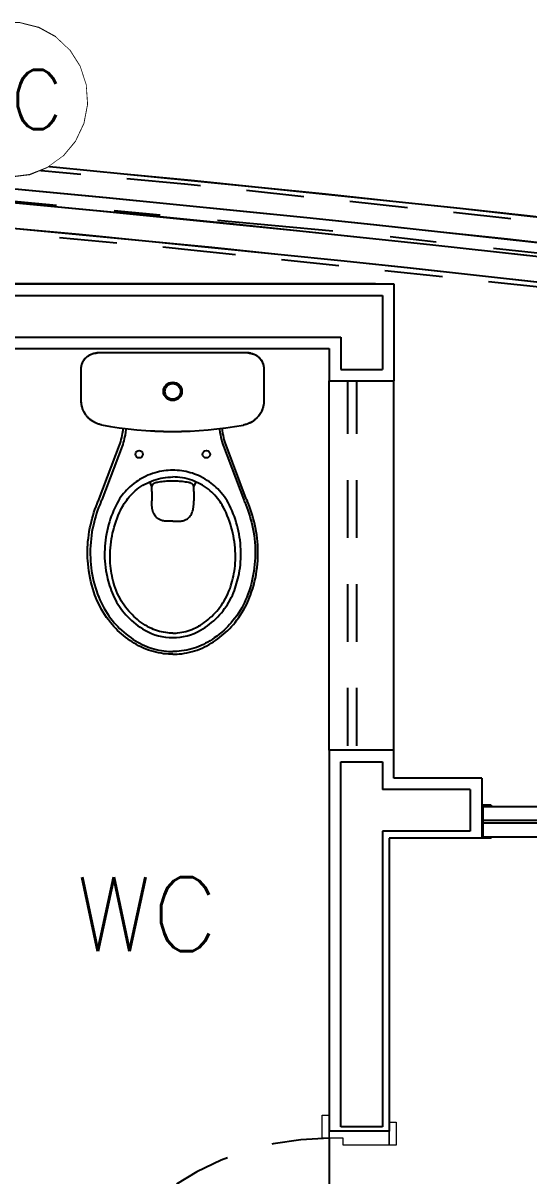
# Model space of a CAD drawing. Header units: millimetres. Extents: x 188.6 to 263.2, y 40.1 to 120.1.
# Drawn here: x 235.501 to 236.595, y 78.708 to 81.204 of the extents above; entities that cross this region are included whole.
import ezdxf
from ezdxf.enums import TextEntityAlignment as Align

# ---------------------------------------------------------------- set-up
doc = ezdxf.new("R2010")
doc.units = ezdxf.units.MM
doc.set_wipeout_variables(frame=1)
for name, pattern in [('ACAD_ISO14W100', [24, 12, -3, 0, -3, 0, -3, 0, -3]), ('DASHDOT2', [0.5, 0.25, -0.125, 0, -0.125]), ('HIDDEN2', [0.1875, 0.125, -0.0625]), ('XREF-TIPO$0$HIDDEN2', [0.1875, 0.125, -0.0625])]:
    doc.linetypes.add(name, pattern=pattern)
for name, color, linetype in [('ARQ', 8, 'Continuous'), ('ARQ-TXT', 8, 'Continuous'), ('ESTR-VIGAS', 11, 'HIDDEN2'), ('ESTRUTURA', 7, 'Continuous'), ('INC-TEXTO', 7, 'Continuous'), ('SPDA-MALHA', 162, 'ACAD_ISO14W100')]:
    doc.layers.add(name, color=color, linetype=linetype)
doc.styles.add('60-75', font='romans.shx', dxfattribs={"height": 0.12})
doc.styles.add('ROMANS', font='ROMANS.SHX', dxfattribs={"height": 0.15})

# ---------------------------------------------------------------- blocks, each defined once
blk = doc.blocks.new('varanda pav tipo')
at = {"color": 0, "linetype": 'Continuous'}
for radius, start, end in [(66.1415, 81.899467, 98.100485), (66.0865, 81.940842, 98.059109), (66.0565, 81.963438, 98.036513), (66.0015, 82.004914, 97.995038)]:
    blk.add_arc((21.85, -66.1865), radius, start, end, dxfattribs=at)
blk = doc.blocks.new('XREF-TIPO$0$P909+cd00_p-flat-1')
at = {"color": 0}
for p, q in [((0.162, 0), (-0.162, 0)), ((0.162, 0), (0.162, -0.0003)), ((-0.1633, -0.0003), (-0.1633, -0.0003)), ((0.162, -0.0003), (0.162, -0.0003)), ((-0.1982, -0.1031), (-0.1982, -0.0352)), ((-0.1982, -0.0352), (-0.1982, -0.0352)), ((-0.1982, -0.1031), (-0.1982, -0.0352)), ((0.1968, -0.0352), (0.1968, -0.1036)), ((0.1968, -0.0352), (0.1968, -0.0352)), ((0.1968, -0.0352), (0.1968, -0.1036)), ((-0.1982, -0.1031), (-0.1982, -0.1031)), ((0.1968, -0.1036), (0.1968, -0.1036)), ((-0.1542, -0.156), (-0.1542, -0.1561)), ((0.1527, -0.1565), (0.1527, -0.1565)), ((-0.1593, -0.3162), (-0.1154, -0.2002)), ((-0.1099, -0.2023), (-0.1537, -0.3183)), ((0.1094, -0.2023), (0.1532, -0.3183)), ((0.1588, -0.3162), (0.115, -0.2002)), ((-0.0002, -0.2691), (-0.0002, -0.2689)), ((-0.0454, -0.2892), (-0.0499, -0.2795)), ((-0.0455, -0.2967), (-0.0455, -0.2893)), ((-0.0455, -0.2967), (-0.0455, -0.2969)), ((-0.0455, -0.2969), (-0.0455, -0.2967)), ((-0.0455, -0.3002), (-0.0455, -0.2969)), ((0.045, -0.2893), (0.0503, -0.2799)), ((0.045, -0.2967), (0.045, -0.2893)), ((0.045, -0.2967), (0.045, -0.2969)), ((0.045, -0.2969), (0.045, -0.2967)), ((0.045, -0.3002), (0.045, -0.2969)), ((-0.0455, -0.3002), (-0.0455, -0.3208)), ((-0.0455, -0.3283), (-0.0455, -0.3208)), ((0.045, -0.3002), (0.045, -0.3208)), ((0.045, -0.3283), (0.045, -0.3208)), ((0.1611, -0.3201), (0.1611, -0.3201)), ((-0.1109, -0.3364), (-0.1107, -0.3361)), ((-0.1105, -0.3363), (-0.1107, -0.3366)), ((0.1102, -0.3366), (0.11, -0.3363)), ((0.1104, -0.3364), (0.1102, -0.3361)), ((-0.0002, -0.3643), (-0.0158, -0.3643)), ((-0.0002, -0.3643), (0.0153, -0.3643)), ((-0.1236, -0.5115), (-0.1237, -0.5111)), ((-0.1235, -0.5111), (-0.1234, -0.5114)), ((0.1229, -0.5114), (0.123, -0.5111)), ((0.1231, -0.5115), (0.1232, -0.5111)), ((-0.0551, -0.5924), (-0.0556, -0.5922)), ((-0.0555, -0.5921), (-0.055, -0.5923)), ((0.0546, -0.5923), (0.055, -0.5921)), ((0.0547, -0.5924), (0.0551, -0.5922)), ((-0.0002, -0.607), (-0.0002, -0.6069)), ((-0.0002, -0.607), (-0.0002, -0.607))]:
    blk.add_line(p, q, dxfattribs=at)
for points in [[(-0.1982, -0.0352, 0), (-0.198, -0.0318, 0), (-0.1975, -0.0284, 0), (-0.1967, -0.0251, 0), (-0.1955, -0.0219, 0), (-0.1941, -0.0188, 0), (-0.1923, -0.0158, 0), (-0.1903, -0.0131, 0), (-0.188, -0.0106, 0), (-0.1854, -0.0083, 0), (-0.1827, -0.0062, 0), (-0.1797, -0.0045, 0), (-0.1766, -0.003, 0), (-0.1734, -0.0018, 0), (-0.1701, -0.001, 0), (-0.1667, -0.0005, 0), (-0.1633, -0.0003, 0)], [(-0.1982, -0.0352, 0), (-0.1982, -0.0345, 0), (-0.1981, -0.0331, 0), (-0.198, -0.0317, 0), (-0.1978, -0.0303, 0), (-0.1976, -0.029, 0), (-0.1974, -0.0276, 0), (-0.197, -0.0263, 0), (-0.1967, -0.025, 0), (-0.1962, -0.0236, 0), (-0.1957, -0.0224, 0), (-0.1952, -0.0211, 0), (-0.1946, -0.0198, 0), (-0.194, -0.0186, 0), (-0.1933, -0.0174, 0), (-0.1926, -0.0163, 0), (-0.1918, -0.0151, 0), (-0.191, -0.014, 0), (-0.1902, -0.0129, 0), (-0.1893, -0.0119, 0), (-0.1883, -0.0109, 0), (-0.1874, -0.0099, 0), (-0.1864, -0.009, 0), (-0.1853, -0.0081, 0), (-0.1842, -0.0073, 0), (-0.1831, -0.0065, 0), (-0.182, -0.0057, 0), (-0.1808, -0.005, 0), (-0.1796, -0.0043, 0), (-0.1784, -0.0037, 0), (-0.1771, -0.0032, 0), (-0.1758, -0.0026, 0), (-0.1745, -0.0022, 0), (-0.1732, -0.0018, 0), (-0.1719, -0.0014, 0), (-0.1706, -0.0011, 0), (-0.1692, -0.0008, 0), (-0.1678, -0.0006, 0), (-0.1665, -0.0005, 0), (-0.1651, -0.0004, 0), (-0.1637, -0.0003, 0), (-0.1633, -0.0003, 0)], [(0.162, -0.0003, 0), (0.1654, -0.0005, 0), (0.1687, -0.001, 0), (0.1721, -0.0018, 0), (0.1753, -0.003, 0), (0.1784, -0.0045, 0), (0.1813, -0.0062, 0), (0.1841, -0.0083, 0), (0.1866, -0.0106, 0), (0.1889, -0.0131, 0), (0.191, -0.0158, 0), (0.1927, -0.0188, 0), (0.1942, -0.0219, 0), (0.1953, -0.0251, 0), (0.1962, -0.0284, 0), (0.1967, -0.0318, 0), (0.1968, -0.0352, 0)], [(0.162, -0.0003, 0), (0.1627, -0.0003, 0), (0.1641, -0.0004, 0), (0.1655, -0.0005, 0), (0.1668, -0.0007, 0), (0.1682, -0.0009, 0), (0.1696, -0.0012, 0), (0.1709, -0.0015, 0), (0.1722, -0.0019, 0), (0.1735, -0.0023, 0), (0.1748, -0.0028, 0), (0.1761, -0.0033, 0), (0.1773, -0.0039, 0), (0.1786, -0.0045, 0), (0.1798, -0.0052, 0), (0.1809, -0.0059, 0), (0.1821, -0.0067, 0), (0.1832, -0.0075, 0), (0.1842, -0.0083, 0), (0.1853, -0.0092, 0), (0.1863, -0.0102, 0), (0.1873, -0.0111, 0), (0.1882, -0.0122, 0), (0.1891, -0.0132, 0), (0.1899, -0.0143, 0), (0.1907, -0.0154, 0), (0.1915, -0.0166, 0), (0.1922, -0.0177, 0), (0.1928, -0.0189, 0), (0.1934, -0.0202, 0), (0.194, -0.0214, 0), (0.1945, -0.0227, 0), (0.195, -0.024, 0), (0.1954, -0.0253, 0), (0.1958, -0.0266, 0), (0.1961, -0.028, 0), (0.1963, -0.0293, 0), (0.1965, -0.0307, 0), (0.1967, -0.0321, 0), (0.1968, -0.0334, 0), (0.1968, -0.0348, 0), (0.1968, -0.0352, 0)], [(-0.1542, -0.156, 0), (-0.1571, -0.1554, 0), (-0.16, -0.1546, 0), (-0.1629, -0.1536, 0), (-0.1657, -0.1525, 0), (-0.1685, -0.1512, 0), (-0.1712, -0.1498, 0), (-0.1737, -0.1482, 0), (-0.1762, -0.1465, 0), (-0.1786, -0.1446, 0), (-0.1809, -0.1426, 0), (-0.1831, -0.1405, 0), (-0.1851, -0.1383, 0), (-0.187, -0.136, 0), (-0.1888, -0.1335, 0), (-0.1904, -0.131, 0), (-0.1919, -0.1284, 0), (-0.1932, -0.1256, 0), (-0.1944, -0.1229, 0), (-0.1955, -0.1201, 0), (-0.1963, -0.1172, 0), (-0.197, -0.1142, 0), (-0.1976, -0.1113, 0), (-0.1979, -0.1083, 0), (-0.1981, -0.1053, 0), (-0.1982, -0.1031, 0)], [(-0.1542, -0.1561, 0), (-0.1544, -0.156, 0), (-0.1561, -0.1557, 0), (-0.1578, -0.1553, 0), (-0.1594, -0.1548, 0), (-0.1611, -0.1543, 0), (-0.1627, -0.1538, 0), (-0.1643, -0.1532, 0), (-0.1658, -0.1525, 0), (-0.1674, -0.1518, 0), (-0.1689, -0.151, 0), (-0.1704, -0.1502, 0), (-0.1719, -0.1494, 0), (-0.1734, -0.1485, 0), (-0.1748, -0.1475, 0), (-0.1762, -0.1466, 0), (-0.1775, -0.1455, 0), (-0.1789, -0.1445, 0), (-0.1802, -0.1434, 0), (-0.1814, -0.1422, 0), (-0.1826, -0.141, 0), (-0.1838, -0.1398, 0), (-0.185, -0.1385, 0), (-0.1861, -0.1372, 0), (-0.1871, -0.1359, 0), (-0.1881, -0.1345, 0), (-0.1891, -0.1331, 0), (-0.19, -0.1317, 0), (-0.1909, -0.1302, 0), (-0.1917, -0.1287, 0), (-0.1925, -0.1272, 0), (-0.1933, -0.1257, 0), (-0.194, -0.1241, 0), (-0.1946, -0.1225, 0), (-0.1952, -0.1209, 0), (-0.1957, -0.1193, 0), (-0.1962, -0.1177, 0), (-0.1966, -0.116, 0), (-0.197, -0.1143, 0), (-0.1973, -0.1127, 0), (-0.1976, -0.111, 0), (-0.1978, -0.1093, 0), (-0.198, -0.1076, 0), (-0.1981, -0.1059, 0), (-0.1982, -0.1042, 0), (-0.1982, -0.1031, 0)], [(0.1968, -0.1036, 0), (0.1967, -0.1066, 0), (0.1965, -0.1096, 0), (0.1961, -0.1126, 0), (0.1955, -0.1156, 0), (0.1947, -0.1185, 0), (0.1938, -0.1214, 0), (0.1927, -0.1242, 0), (0.1915, -0.127, 0), (0.1901, -0.1297, 0), (0.1885, -0.1323, 0), (0.1868, -0.1348, 0), (0.185, -0.1372, 0), (0.1831, -0.1395, 0), (0.181, -0.1417, 0), (0.1788, -0.1438, 0), (0.1765, -0.1457, 0), (0.1741, -0.1476, 0), (0.1715, -0.1492, 0), (0.169, -0.1507, 0), (0.1663, -0.1521, 0), (0.1635, -0.1533, 0), (0.1607, -0.1544, 0), (0.1578, -0.1553, 0), (0.1549, -0.1561, 0), (0.1527, -0.1565, 0)], [(0.1968, -0.1036, 0), (0.1968, -0.1038, 0), (0.1968, -0.1055, 0), (0.1967, -0.1072, 0), (0.1966, -0.1089, 0), (0.1964, -0.1107, 0), (0.1961, -0.1123, 0), (0.1958, -0.114, 0), (0.1955, -0.1157, 0), (0.1951, -0.1173, 0), (0.1946, -0.119, 0), (0.1941, -0.1206, 0), (0.1935, -0.1222, 0), (0.1929, -0.1238, 0), (0.1922, -0.1254, 0), (0.1915, -0.127, 0), (0.1908, -0.1285, 0), (0.19, -0.13, 0), (0.1891, -0.1314, 0), (0.1882, -0.1329, 0), (0.1872, -0.1343, 0), (0.1862, -0.1357, 0), (0.1852, -0.1371, 0), (0.1841, -0.1384, 0), (0.183, -0.1397, 0), (0.1818, -0.1409, 0), (0.1806, -0.1421, 0), (0.1794, -0.1433, 0), (0.1781, -0.1444, 0), (0.1768, -0.1455, 0), (0.1755, -0.1465, 0), (0.1741, -0.1476, 0), (0.1727, -0.1485, 0), (0.1713, -0.1494, 0), (0.1698, -0.1503, 0), (0.1683, -0.1511, 0), (0.1668, -0.1519, 0), (0.1652, -0.1526, 0), (0.1636, -0.1533, 0), (0.1621, -0.1539, 0), (0.1604, -0.1545, 0), (0.1588, -0.155, 0), (0.1572, -0.1555, 0), (0.1555, -0.1559, 0), (0.1538, -0.1563, 0), (0.1527, -0.1565, 0)], [(-0.1154, -0.2002, 0), (-0.1154, -0.2002, 0), (-0.114, -0.1961, 0), (-0.1127, -0.1919, 0), (-0.1116, -0.1877, 0), (-0.1106, -0.1834, 0), (-0.1097, -0.1791, 0), (-0.1089, -0.1747, 0), (-0.1077, -0.1674, 0), (-0.1071, -0.1634, 0)], [(-0.1011, -0.1641, 0), (-0.1014, -0.1661, 0), (-0.1024, -0.1722, 0), (-0.1035, -0.1783, 0), (-0.1043, -0.1824, 0), (-0.1051, -0.1864, 0), (-0.1061, -0.1904, 0), (-0.1072, -0.1944, 0), (-0.1085, -0.1984, 0), (-0.1099, -0.2023, 0)], [(0.1007, -0.1643, 0), (0.101, -0.1661, 0), (0.1019, -0.1722, 0), (0.103, -0.1783, 0), (0.1038, -0.1824, 0), (0.1046, -0.1864, 0), (0.1056, -0.1904, 0), (0.1067, -0.1944, 0), (0.108, -0.1984, 0), (0.1094, -0.2023, 0)], [(0.115, -0.2002, 0), (0.115, -0.2002, 0), (0.1135, -0.1961, 0), (0.1122, -0.1919, 0), (0.1111, -0.1877, 0), (0.1101, -0.1834, 0), (0.1092, -0.1791, 0), (0.1084, -0.1747, 0), (0.1072, -0.1674, 0), (0.1066, -0.1636, 0)], [(-0.0002, -0.2542, 0), (-0.005, -0.2543, 0), (-0.0098, -0.2545, 0), (-0.0145, -0.2549, 0), (-0.0192, -0.2555, 0), (-0.024, -0.2563, 0), (-0.0288, -0.2572, 0), (-0.0335, -0.2583, 0), (-0.0382, -0.2596, 0), (-0.0437, -0.2613, 0), (-0.049, -0.2632, 0), (-0.0543, -0.2653, 0), (-0.0595, -0.2677, 0), (-0.0637, -0.2698, 0), (-0.0678, -0.272, 0), (-0.0719, -0.2744, 0), (-0.0758, -0.2769, 0), (-0.0797, -0.2796, 0), (-0.0843, -0.283, 0), (-0.0887, -0.2866, 0), (-0.093, -0.2903, 0), (-0.0971, -0.2943, 0), (-0.1003, -0.2976, 0), (-0.1035, -0.3011, 0), (-0.1065, -0.3047, 0), (-0.1094, -0.3084, 0), (-0.1122, -0.3122, 0), (-0.1151, -0.3165, 0), (-0.1179, -0.3209, 0), (-0.1205, -0.3254, 0), (-0.1229, -0.33, 0)], [(-0.1107, -0.3361, 0), (-0.1107, -0.3361, 0), (-0.1089, -0.3327, 0), (-0.107, -0.3294, 0), (-0.105, -0.3262, 0), (-0.1025, -0.3224, 0), (-0.0999, -0.3188, 0), (-0.0972, -0.3153, 0), (-0.0943, -0.3118, 0), (-0.0912, -0.3084, 0), (-0.0881, -0.3051, 0), (-0.0847, -0.3019, 0), (-0.0813, -0.2989, 0), (-0.0774, -0.2956, 0), (-0.0733, -0.2926, 0), (-0.0692, -0.2897, 0), (-0.0649, -0.2869, 0), (-0.0604, -0.2844, 0), (-0.0558, -0.282, 0), (-0.0512, -0.2798, 0), (-0.0464, -0.2777, 0), (-0.0414, -0.2759, 0), (-0.0364, -0.2742, 0), (-0.0312, -0.2728, 0), (-0.0261, -0.2716, 0), (-0.021, -0.2706, 0), (-0.0158, -0.2699, 0), (-0.0106, -0.2693, 0), (-0.0054, -0.269, 0), (-0.0002, -0.2689, 0)], [(0.1224, -0.33, 0), (0.12, -0.3254, 0), (0.1174, -0.3209, 0), (0.1146, -0.3165, 0), (0.1117, -0.3122, 0), (0.1083, -0.3076, 0), (0.1047, -0.3031, 0), (0.101, -0.2989, 0), (0.0971, -0.2947, 0), (0.0937, -0.2915, 0), (0.0902, -0.2883, 0), (0.0867, -0.2853, 0), (0.083, -0.2824, 0), (0.0792, -0.2796, 0), (0.0745, -0.2764, 0), (0.0697, -0.2734, 0), (0.0647, -0.2706, 0), (0.0596, -0.268, 0), (0.0554, -0.266, 0), (0.051, -0.2642, 0), (0.0467, -0.2625, 0), (0.0422, -0.2609, 0), (0.0377, -0.2596, 0), (0.0331, -0.2583, 0), (0.0285, -0.2573, 0), (0.0238, -0.2563, 0), (0.0191, -0.2556, 0), (0.0143, -0.255, 0), (0.0095, -0.2545, 0), (0.0046, -0.2543, 0), (-0.0002, -0.2542, 0)], [(0.1102, -0.3361, 0), (0.1102, -0.3361, 0), (0.1084, -0.3327, 0), (0.1065, -0.3294, 0), (0.1045, -0.3262, 0), (0.102, -0.3224, 0), (0.0994, -0.3188, 0), (0.0967, -0.3153, 0), (0.0938, -0.3118, 0), (0.0908, -0.3084, 0), (0.0876, -0.3051, 0), (0.0843, -0.3019, 0), (0.0808, -0.2989, 0), (0.0769, -0.2956, 0), (0.0729, -0.2926, 0), (0.0687, -0.2897, 0), (0.0644, -0.2869, 0), (0.0599, -0.2844, 0), (0.0553, -0.282, 0), (0.0507, -0.2798, 0), (0.0459, -0.2777, 0), (0.0409, -0.2759, 0), (0.0359, -0.2742, 0), (0.0308, -0.2728, 0), (0.0256, -0.2716, 0), (0.0205, -0.2706, 0), (0.0153, -0.2699, 0), (0.0101, -0.2693, 0), (0.005, -0.269, 0), (-0.0002, -0.2689, 0)], [(-0.043, -0.2844, 0), (-0.0431, -0.2844, 0), (-0.0434, -0.2847, 0), (-0.0437, -0.2851, 0), (-0.044, -0.2855, 0), (-0.0443, -0.286, 0), (-0.0446, -0.2865, 0), (-0.0449, -0.2871, 0), (-0.0451, -0.2878, 0), (-0.0453, -0.2885, 0), (-0.0454, -0.2892, 0), (-0.0455, -0.2893, 0)], [(-0.0455, -0.2967, 0), (-0.0455, -0.2967, 0)], [(-0.0349, -0.281, 0), (-0.0353, -0.2811, 0), (-0.036, -0.2813, 0), (-0.0367, -0.2814, 0), (-0.0374, -0.2817, 0), (-0.0382, -0.2819, 0), (-0.0388, -0.2821, 0), (-0.0395, -0.2824, 0), (-0.0401, -0.2827, 0), (-0.0407, -0.283, 0), (-0.0413, -0.2833, 0), (-0.0419, -0.2837, 0), (-0.0425, -0.284, 0), (-0.043, -0.2844, 0)], [(-0.0002, -0.2778, 0), (-0.0016, -0.2778, 0), (-0.0046, -0.2778, 0), (-0.0077, -0.2779, 0), (-0.0108, -0.2781, 0), (-0.014, -0.2783, 0), (-0.0171, -0.2786, 0), (-0.0203, -0.2789, 0), (-0.0236, -0.2793, 0), (-0.0268, -0.2797, 0), (-0.0301, -0.2802, 0), (-0.0333, -0.2807, 0), (-0.0349, -0.281, 0)], [(0.0344, -0.281, 0), (0.034, -0.281, 0), (0.0307, -0.2804, 0), (0.0274, -0.2799, 0), (0.0241, -0.2794, 0), (0.0209, -0.279, 0), (0.0176, -0.2787, 0), (0.0144, -0.2784, 0), (0.0112, -0.2781, 0), (0.008, -0.278, 0), (0.0049, -0.2778, 0), (0.0017, -0.2778, 0), (-0.0002, -0.2778, 0)], [(0.0425, -0.2844, 0), (0.0422, -0.2842, 0), (0.0416, -0.2838, 0), (0.0411, -0.2834, 0), (0.0405, -0.2831, 0), (0.0398, -0.2828, 0), (0.0392, -0.2825, 0), (0.0385, -0.2822, 0), (0.0378, -0.2819, 0), (0.0371, -0.2817, 0), (0.0364, -0.2815, 0), (0.0357, -0.2813, 0), (0.0349, -0.2811, 0), (0.0344, -0.281, 0)], [(0.045, -0.2893, 0), (0.0448, -0.2885, 0), (0.0446, -0.2878, 0), (0.0444, -0.2871, 0), (0.0441, -0.2865, 0), (0.0438, -0.2859, 0), (0.0435, -0.2854, 0), (0.0432, -0.285, 0), (0.0428, -0.2847, 0), (0.0425, -0.2844, 0), (0.0425, -0.2844, 0)], [(0.045, -0.2967, 0), (0.045, -0.2967, 0)], [(-0.1777, -0.372, 0), (-0.1777, -0.372, 0), (-0.1762, -0.3654, 0), (-0.1745, -0.3588, 0), (-0.1726, -0.3522, 0), (-0.1706, -0.3456, 0), (-0.1685, -0.3391, 0), (-0.1661, -0.3327, 0), (-0.1638, -0.3267, 0), (-0.1612, -0.3208, 0)], [(-0.1558, -0.3233, 0), (-0.1582, -0.329, 0), (-0.1605, -0.3348, 0), (-0.1628, -0.3411, 0), (-0.1649, -0.3474, 0), (-0.1669, -0.3538, 0), (-0.1687, -0.3603, 0), (-0.1704, -0.3668, 0), (-0.1719, -0.3733, 0)], [(0.1553, -0.3233, 0), (0.1577, -0.329, 0), (0.16, -0.3348, 0), (0.1623, -0.3411, 0), (0.1644, -0.3474, 0), (0.1664, -0.3538, 0), (0.1682, -0.3603, 0), (0.1699, -0.3668, 0), (0.1714, -0.3733, 0)], [(0.1773, -0.372, 0), (0.1773, -0.372, 0), (0.1757, -0.3654, 0), (0.174, -0.3588, 0), (0.1721, -0.3522, 0), (0.1701, -0.3456, 0), (0.168, -0.3391, 0), (0.1656, -0.3327, 0), (0.1633, -0.3267, 0), (0.1607, -0.3208, 0)], [(-0.1229, -0.33, 0), (-0.1257, -0.3359, 0), (-0.1284, -0.3418, 0), (-0.1309, -0.3478, 0), (-0.1332, -0.3539, 0), (-0.1353, -0.3601, 0), (-0.1373, -0.3663, 0), (-0.1392, -0.3727, 0), (-0.1409, -0.3792, 0), (-0.1424, -0.3857, 0), (-0.1437, -0.3923, 0), (-0.1448, -0.3989, 0), (-0.1458, -0.4055, 0), (-0.1465, -0.412, 0), (-0.147, -0.4185, 0), (-0.1474, -0.425, 0), (-0.1476, -0.4316, 0), (-0.1476, -0.4381, 0), (-0.1475, -0.4446, 0), (-0.1471, -0.4513, 0), (-0.1465, -0.458, 0), (-0.1458, -0.4647, 0), (-0.1448, -0.4714, 0), (-0.1437, -0.478, 0), (-0.1423, -0.4846, 0), (-0.1412, -0.4897, 0), (-0.1399, -0.4947, 0), (-0.1384, -0.4998, 0), (-0.1369, -0.5048, 0), (-0.1352, -0.5098, 0), (-0.1334, -0.5148, 0)], [(-0.1237, -0.5111, 0), (-0.1237, -0.5111, 0), (-0.1241, -0.5101, 0), (-0.1259, -0.5049, 0), (-0.1275, -0.4996, 0), (-0.129, -0.4943, 0), (-0.1303, -0.4889, 0), (-0.1315, -0.4835, 0), (-0.1326, -0.478, 0), (-0.1335, -0.4724, 0), (-0.1342, -0.4668, 0), (-0.1348, -0.4612, 0), (-0.1353, -0.4556, 0), (-0.1357, -0.4489, 0), (-0.1358, -0.4422, 0), (-0.1358, -0.4355, 0), (-0.1355, -0.4289, 0), (-0.1351, -0.4222, 0), (-0.1344, -0.4158, 0), (-0.1336, -0.4093, 0), (-0.1327, -0.4029, 0), (-0.1315, -0.3965, 0), (-0.1302, -0.3902, 0), (-0.1287, -0.3839, 0), (-0.1269, -0.3775, 0), (-0.125, -0.3711, 0), (-0.1229, -0.3647, 0), (-0.1206, -0.3585, 0), (-0.1182, -0.3523, 0), (-0.1155, -0.3461, 0), (-0.1133, -0.3413, 0), (-0.1109, -0.3364, 0)], [(-0.1109, -0.3364, 0), (-0.1108, -0.3365, 0), (-0.1107, -0.3366, 0), (-0.1107, -0.3366, 0), (-0.1107, -0.3366, 0)], [(-0.1105, -0.3363, 0), (-0.1105, -0.3363, 0), (-0.1105, -0.3362, 0), (-0.1106, -0.3362, 0), (-0.1107, -0.3361, 0)], [(-0.0318, -0.3593, 0), (-0.0335, -0.358, 0), (-0.0352, -0.3565, 0), (-0.0367, -0.3549, 0), (-0.0381, -0.3532, 0), (-0.0393, -0.3514, 0), (-0.0404, -0.3495, 0), (-0.0414, -0.3476, 0), (-0.0423, -0.3455, 0), (-0.0433, -0.3428, 0), (-0.0441, -0.34, 0), (-0.0447, -0.3371, 0), (-0.0451, -0.3342, 0), (-0.0454, -0.3313, 0), (-0.0455, -0.3283, 0)], [(0.0313, -0.3593, 0), (0.0331, -0.358, 0), (0.0347, -0.3565, 0), (0.0362, -0.3549, 0), (0.0376, -0.3532, 0), (0.0388, -0.3514, 0), (0.04, -0.3495, 0), (0.0409, -0.3476, 0), (0.0418, -0.3455, 0), (0.0428, -0.3428, 0), (0.0436, -0.34, 0), (0.0442, -0.3371, 0), (0.0446, -0.3342, 0), (0.0449, -0.3313, 0), (0.045, -0.3283, 0)], [(0.11, -0.3363, 0), (0.11, -0.3363, 0), (0.11, -0.3362, 0), (0.1101, -0.3362, 0), (0.1102, -0.3361, 0)], [(0.1104, -0.3364, 0), (0.1103, -0.3365, 0), (0.1102, -0.3366, 0), (0.1102, -0.3366, 0), (0.1102, -0.3366, 0)], [(0.1232, -0.5111, 0), (0.1232, -0.5111, 0), (0.1236, -0.5101, 0), (0.1254, -0.5049, 0), (0.127, -0.4996, 0), (0.1285, -0.4943, 0), (0.1298, -0.4889, 0), (0.131, -0.4835, 0), (0.1321, -0.478, 0), (0.133, -0.4724, 0), (0.1337, -0.4668, 0), (0.1344, -0.4612, 0), (0.1348, -0.4556, 0), (0.1352, -0.4489, 0), (0.1353, -0.4422, 0), (0.1353, -0.4355, 0), (0.135, -0.4289, 0), (0.1346, -0.4222, 0), (0.1339, -0.4158, 0), (0.1331, -0.4093, 0), (0.1322, -0.4029, 0), (0.131, -0.3965, 0), (0.1297, -0.3902, 0), (0.1282, -0.3839, 0), (0.1264, -0.3775, 0), (0.1245, -0.3711, 0), (0.1224, -0.3647, 0), (0.1201, -0.3585, 0), (0.1177, -0.3523, 0), (0.115, -0.3461, 0), (0.1128, -0.3413, 0), (0.1104, -0.3364, 0)], [(0.133, -0.5148, 0), (0.1347, -0.5099, 0), (0.1364, -0.5049, 0), (0.1379, -0.4999, 0), (0.1394, -0.4948, 0), (0.1407, -0.4897, 0), (0.1419, -0.4846, 0), (0.1432, -0.4782, 0), (0.1443, -0.4717, 0), (0.1452, -0.4653, 0), (0.146, -0.4588, 0), (0.1465, -0.4523, 0), (0.1469, -0.4458, 0), (0.1471, -0.4391, 0), (0.1471, -0.4323, 0), (0.147, -0.4256, 0), (0.1466, -0.4189, 0), (0.146, -0.4122, 0), (0.1453, -0.4055, 0), (0.1444, -0.3991, 0), (0.1433, -0.3927, 0), (0.142, -0.3863, 0), (0.1406, -0.3799, 0), (0.139, -0.3736, 0), (0.1372, -0.3674, 0), (0.1352, -0.361, 0), (0.133, -0.3546, 0), (0.1306, -0.3484, 0), (0.128, -0.3422, 0), (0.1253, -0.3361, 0), (0.1224, -0.33, 0)], [(-0.1846, -0.4328, 0), (-0.1846, -0.4328, 0), (-0.1846, -0.4287, 0), (-0.1845, -0.4245, 0), (-0.1843, -0.4204, 0), (-0.1841, -0.4162, 0), (-0.1836, -0.4088, 0), (-0.1828, -0.4014, 0), (-0.1819, -0.3941, 0), (-0.1807, -0.3867, 0), (-0.1793, -0.3793, 0), (-0.1777, -0.372, 0)], [(-0.1719, -0.3733, 0), (-0.1735, -0.3806, 0), (-0.1749, -0.3879, 0), (-0.176, -0.3953, 0), (-0.177, -0.4027, 0), (-0.1777, -0.4102, 0), (-0.1782, -0.4177, 0), (-0.1785, -0.4252, 0), (-0.1786, -0.4328, 0)], [(-0.0158, -0.3643, 0), (-0.018, -0.3643, 0), (-0.0201, -0.364, 0), (-0.0222, -0.3636, 0), (-0.0242, -0.3631, 0), (-0.0258, -0.3625, 0), (-0.0274, -0.3619, 0), (-0.0289, -0.3611, 0), (-0.0304, -0.3603, 0), (-0.0318, -0.3593, 0)], [(0.0153, -0.3643, 0), (0.0175, -0.3643, 0), (0.0197, -0.364, 0), (0.0217, -0.3636, 0), (0.0237, -0.3631, 0), (0.0253, -0.3625, 0), (0.0269, -0.3619, 0), (0.0284, -0.3611, 0), (0.0299, -0.3603, 0), (0.0313, -0.3593, 0)], [(0.1714, -0.3733, 0), (0.173, -0.3806, 0), (0.1744, -0.3879, 0), (0.1755, -0.3953, 0), (0.1765, -0.4027, 0), (0.1772, -0.4102, 0), (0.1777, -0.4177, 0), (0.178, -0.4252, 0), (0.1781, -0.4328, 0)], [(0.1841, -0.4328, 0), (0.1841, -0.4328, 0), (0.1841, -0.4287, 0), (0.184, -0.4245, 0), (0.1838, -0.4204, 0), (0.1836, -0.4162, 0), (0.1831, -0.4088, 0), (0.1823, -0.4014, 0), (0.1814, -0.3941, 0), (0.1802, -0.3867, 0), (0.1788, -0.3793, 0), (0.1773, -0.372, 0)], [(-0.0002, -0.6528, 0), (-0.0049, -0.6527, 0), (-0.0096, -0.6525, 0), (-0.0143, -0.6521, 0), (-0.0199, -0.6515, 0), (-0.0255, -0.6507, 0), (-0.031, -0.6497, 0), (-0.0365, -0.6485, 0), (-0.0419, -0.6471, 0), (-0.0475, -0.6455, 0), (-0.053, -0.6436, 0), (-0.0584, -0.6416, 0), (-0.0637, -0.6393, 0), (-0.069, -0.6369, 0), (-0.074, -0.6344, 0), (-0.0788, -0.6317, 0), (-0.0836, -0.6288, 0), (-0.0883, -0.6259, 0), (-0.0929, -0.6228, 0), (-0.0976, -0.6195, 0), (-0.1021, -0.616, 0), (-0.1066, -0.6125, 0), (-0.1109, -0.6088, 0), (-0.1151, -0.605, 0), (-0.1194, -0.601, 0), (-0.1235, -0.5969, 0), (-0.1275, -0.5926, 0), (-0.1313, -0.5882, 0), (-0.1351, -0.5838, 0), (-0.1392, -0.5785, 0), (-0.1432, -0.5731, 0), (-0.147, -0.5676, 0), (-0.1506, -0.5619, 0), (-0.154, -0.5561, 0), (-0.1567, -0.5511, 0), (-0.1593, -0.546, 0), (-0.1618, -0.5408, 0), (-0.1641, -0.5355, 0), (-0.1663, -0.5302, 0), (-0.1684, -0.5248, 0), (-0.1709, -0.5175, 0), (-0.1732, -0.5102, 0), (-0.1753, -0.5028, 0), (-0.1772, -0.4953, 0), (-0.1789, -0.4878, 0), (-0.1804, -0.4802, 0), (-0.1817, -0.4724, 0), (-0.1827, -0.4646, 0), (-0.1835, -0.4567, 0), (-0.184, -0.4507, 0), (-0.1843, -0.4448, 0), (-0.1845, -0.4388, 0), (-0.1846, -0.4328, 0)], [(-0.1786, -0.4328, 0), (-0.1786, -0.4367, 0), (-0.1784, -0.4439, 0), (-0.178, -0.4511, 0), (-0.1774, -0.4583, 0), (-0.1766, -0.4655, 0), (-0.1756, -0.4726, 0), (-0.1744, -0.4798, 0), (-0.173, -0.487, 0), (-0.1713, -0.4943, 0), (-0.1695, -0.5015, 0), (-0.1675, -0.5087, 0), (-0.1652, -0.5157, 0), (-0.1628, -0.5228, 0), (-0.1604, -0.5288, 0), (-0.1579, -0.5348, 0), (-0.1552, -0.5408, 0), (-0.1523, -0.5466, 0), (-0.1493, -0.5524, 0), (-0.1459, -0.5581, 0), (-0.1423, -0.5638, 0), (-0.1385, -0.5693, 0), (-0.1346, -0.5748, 0), (-0.1305, -0.58, 0), (-0.1268, -0.5844, 0), (-0.1231, -0.5886, 0), (-0.1192, -0.5927, 0), (-0.1152, -0.5967, 0), (-0.1111, -0.6006, 0), (-0.1061, -0.6051, 0), (-0.1009, -0.6094, 0), (-0.0955, -0.6136, 0), (-0.0901, -0.6175, 0), (-0.0855, -0.6206, 0), (-0.0809, -0.6236, 0), (-0.0761, -0.6264, 0), (-0.0713, -0.6291, 0), (-0.0664, -0.6315, 0), (-0.0615, -0.6338, 0), (-0.0565, -0.6359, 0), (-0.0515, -0.6378, 0), (-0.0464, -0.6396, 0), (-0.0412, -0.6411, 0), (-0.0358, -0.6426, 0), (-0.0303, -0.6438, 0), (-0.0249, -0.6448, 0), (-0.0193, -0.6456, 0), (-0.0138, -0.6462, 0), (-0.0093, -0.6466, 0), (-0.0048, -0.6468, 0), (-0.0002, -0.6469, 0)], [(-0.0002, -0.6528, 0), (0.0045, -0.6527, 0), (0.0092, -0.6525, 0), (0.0138, -0.6521, 0), (0.0194, -0.6515, 0), (0.025, -0.6507, 0), (0.0305, -0.6497, 0), (0.036, -0.6485, 0), (0.0414, -0.6471, 0), (0.047, -0.6455, 0), (0.0525, -0.6436, 0), (0.0579, -0.6416, 0), (0.0632, -0.6393, 0), (0.0685, -0.6369, 0), (0.0735, -0.6344, 0), (0.0783, -0.6317, 0), (0.0831, -0.6288, 0), (0.0878, -0.6259, 0), (0.0925, -0.6228, 0), (0.0971, -0.6195, 0), (0.1016, -0.616, 0), (0.1061, -0.6125, 0), (0.1104, -0.6088, 0), (0.1146, -0.605, 0), (0.1189, -0.601, 0), (0.123, -0.5969, 0), (0.127, -0.5926, 0), (0.1309, -0.5882, 0), (0.1346, -0.5838, 0), (0.1387, -0.5785, 0), (0.1427, -0.5731, 0), (0.1465, -0.5676, 0), (0.1501, -0.5619, 0), (0.1535, -0.5561, 0), (0.1562, -0.5511, 0), (0.1589, -0.546, 0), (0.1613, -0.5408, 0), (0.1636, -0.5355, 0), (0.1658, -0.5302, 0), (0.1679, -0.5248, 0), (0.1704, -0.5175, 0), (0.1727, -0.5102, 0), (0.1748, -0.5028, 0), (0.1767, -0.4953, 0), (0.1784, -0.4878, 0), (0.1799, -0.4802, 0), (0.1812, -0.4724, 0), (0.1822, -0.4646, 0), (0.183, -0.4567, 0), (0.1835, -0.4507, 0), (0.1838, -0.4448, 0), (0.184, -0.4388, 0), (0.1841, -0.4328, 0)], [(0.1781, -0.4328, 0), (0.1781, -0.4367, 0), (0.1779, -0.4439, 0), (0.1775, -0.4511, 0), (0.1769, -0.4583, 0), (0.1761, -0.4655, 0), (0.1751, -0.4726, 0), (0.1739, -0.4798, 0), (0.1725, -0.487, 0), (0.1709, -0.4943, 0), (0.169, -0.5015, 0), (0.167, -0.5087, 0), (0.1647, -0.5157, 0), (0.1623, -0.5228, 0), (0.16, -0.5288, 0), (0.1574, -0.5348, 0), (0.1547, -0.5408, 0), (0.1519, -0.5466, 0), (0.1488, -0.5524, 0), (0.1454, -0.5581, 0), (0.1418, -0.5638, 0), (0.1381, -0.5693, 0), (0.1341, -0.5748, 0), (0.13, -0.58, 0), (0.1263, -0.5844, 0), (0.1226, -0.5886, 0), (0.1187, -0.5927, 0), (0.1147, -0.5967, 0), (0.1106, -0.6006, 0), (0.1056, -0.6051, 0), (0.1004, -0.6094, 0), (0.0951, -0.6136, 0), (0.0896, -0.6175, 0), (0.085, -0.6206, 0), (0.0804, -0.6236, 0), (0.0756, -0.6264, 0), (0.0708, -0.6291, 0), (0.0659, -0.6315, 0), (0.061, -0.6338, 0), (0.056, -0.6359, 0), (0.051, -0.6378, 0), (0.0459, -0.6396, 0), (0.0407, -0.6411, 0), (0.0353, -0.6426, 0), (0.0299, -0.6438, 0), (0.0244, -0.6448, 0), (0.0188, -0.6456, 0), (0.0133, -0.6462, 0), (0.0088, -0.6466, 0), (0.0043, -0.6468, 0), (-0.0002, -0.6469, 0)], [(-0.1334, -0.5148, 0), (-0.1314, -0.5199, 0), (-0.1292, -0.525, 0), (-0.1269, -0.53, 0), (-0.1244, -0.5349, 0), (-0.1217, -0.5397, 0), (-0.1188, -0.5445, 0), (-0.1157, -0.5493, 0), (-0.1124, -0.554, 0), (-0.109, -0.5585, 0), (-0.1055, -0.5629, 0), (-0.1017, -0.5673, 0), (-0.0977, -0.5716, 0), (-0.0936, -0.5757, 0), (-0.0894, -0.5797, 0), (-0.085, -0.5835, 0), (-0.0803, -0.5873, 0), (-0.0755, -0.5909, 0), (-0.0706, -0.5943, 0), (-0.0656, -0.5976, 0), (-0.0604, -0.6007, 0)], [(-0.1237, -0.5111, 0), (-0.1235, -0.5111, 0), (-0.1235, -0.5111, 0)], [(-0.1236, -0.5115, 0), (-0.1235, -0.5114, 0), (-0.1234, -0.5114, 0), (-0.1234, -0.5114, 0)], [(-0.0556, -0.5922, 0), (-0.0556, -0.5922, 0), (-0.06, -0.5896, 0), (-0.0643, -0.5868, 0), (-0.0685, -0.5839, 0), (-0.0726, -0.5808, 0), (-0.0766, -0.5776, 0), (-0.0806, -0.5742, 0), (-0.0845, -0.5707, 0), (-0.0883, -0.567, 0), (-0.0919, -0.5632, 0), (-0.0954, -0.5593, 0), (-0.0989, -0.555, 0), (-0.1023, -0.5507, 0), (-0.1055, -0.5462, 0), (-0.1086, -0.5416, 0), (-0.1115, -0.5369, 0), (-0.1143, -0.5319, 0), (-0.117, -0.5268, 0), (-0.1194, -0.5216, 0), (-0.1217, -0.5164, 0), (-0.1236, -0.5115, 0)], [(0.0551, -0.5922, 0), (0.0551, -0.5922, 0), (0.0595, -0.5896, 0), (0.0638, -0.5868, 0), (0.068, -0.5839, 0), (0.0721, -0.5808, 0), (0.0761, -0.5776, 0), (0.0801, -0.5742, 0), (0.084, -0.5707, 0), (0.0878, -0.567, 0), (0.0914, -0.5632, 0), (0.0949, -0.5593, 0), (0.0984, -0.555, 0), (0.1018, -0.5507, 0), (0.1051, -0.5462, 0), (0.1081, -0.5416, 0), (0.111, -0.5369, 0), (0.1138, -0.5319, 0), (0.1165, -0.5268, 0), (0.1189, -0.5216, 0), (0.1212, -0.5164, 0), (0.1231, -0.5115, 0)], [(0.0599, -0.6007, 0), (0.0649, -0.5977, 0), (0.0698, -0.5946, 0), (0.0746, -0.5912, 0), (0.0793, -0.5878, 0), (0.0838, -0.5841, 0), (0.0883, -0.5802, 0), (0.0927, -0.5761, 0), (0.097, -0.5718, 0), (0.1011, -0.5674, 0), (0.105, -0.5629, 0), (0.1086, -0.5585, 0), (0.112, -0.5539, 0), (0.1151, -0.5494, 0), (0.1182, -0.5448, 0), (0.121, -0.54, 0), (0.1237, -0.5352, 0), (0.1263, -0.5302, 0), (0.1287, -0.5252, 0), (0.1309, -0.52, 0), (0.133, -0.5148, 0)], [(0.1231, -0.5115, 0), (0.123, -0.5114, 0), (0.1229, -0.5114, 0), (0.1229, -0.5114, 0)], [(0.1232, -0.5111, 0), (0.1231, -0.5111, 0), (0.123, -0.5111, 0)], [(-0.0556, -0.5922, 0), (-0.0555, -0.5921, 0), (-0.0555, -0.5921, 0), (-0.0555, -0.5921, 0)], [(-0.0551, -0.5924, 0), (-0.0551, -0.5923, 0), (-0.0551, -0.5923, 0)], [(-0.0002, -0.607, 0), (-0.0038, -0.607, 0), (-0.0073, -0.6068, 0), (-0.0108, -0.6065, 0), (-0.0154, -0.606, 0), (-0.0199, -0.6052, 0), (-0.0244, -0.6043, 0), (-0.0289, -0.6032, 0), (-0.0332, -0.602, 0), (-0.0374, -0.6006, 0), (-0.0416, -0.599, 0), (-0.0457, -0.5973, 0), (-0.0497, -0.5954, 0), (-0.0524, -0.5939, 0), (-0.0551, -0.5924, 0)], [(-0.0002, -0.607, 0), (0.0033, -0.607, 0), (0.0068, -0.6068, 0), (0.0103, -0.6065, 0), (0.0149, -0.606, 0), (0.0194, -0.6052, 0), (0.024, -0.6043, 0), (0.0284, -0.6032, 0), (0.0327, -0.602, 0), (0.0369, -0.6006, 0), (0.0411, -0.599, 0), (0.0452, -0.5973, 0), (0.0492, -0.5954, 0), (0.052, -0.5939, 0), (0.0547, -0.5924, 0)], [(0.0547, -0.5924, 0), (0.0546, -0.5923, 0), (0.0546, -0.5923, 0)], [(0.0551, -0.5922, 0), (0.055, -0.5921, 0), (0.055, -0.5921, 0), (0.055, -0.5921, 0)]]:
    blk.add_polyline3d(points, dxfattribs=at)
for centre, radius in [((-0.0003, -0.0836), 0.02), ((-0.0003, -0.0836), 0.017), ((-0.0729, -0.2197), 0.00801), ((0.0724, -0.2197), 0.00801)]:
    blk.add_circle(centre, radius, dxfattribs=at)
for centre, radius, start, end in [((-0.162, -0.0251), 0.0251, 89.9975, 101.7343), ((0.162, -0.0252), 0.0252, 75.4972, 90.0015), ((0.162, -0.025), 0.025, 72.4433, 75.4868), ((0.0005, 0.6791), 0.8493, 259.504, 280.3175), ((0.0005, 0.6791), 0.8494, 259.504, 280.3175), ((-0.2357, -0.2867), 0.0819, 335.3949, 338.8845), ((-0.233, -0.2883), 0.0848, 335.6518, 339.2799), ((0.2325, -0.2883), 0.0848, 200.7201, 204.3482), ((0.2352, -0.2867), 0.0819, 201.1155, 204.6051), ((-0.0002, -0.4954), 0.1213, 240.2551, 270.0006), ((-0.0002, -0.4954), 0.1213, 269.9993, 299.7449)]:
    blk.add_arc(centre, radius, start, end, dxfattribs=at)
blk = doc.blocks.new('XREF-TIPO$0$A$C281A5909')
at = {"color": 0}
for p, q in [((0.05, 0.755), (0.08, 0.755)), ((0.05, 0.155), (0.05, 0.755)), ((0.08, 0.755), (0.05, 0.755)), ((0.05, 0.755), (0.05, 0.155)), ((0.08, 0.755), (0.08, 0.155)), ((0.08, 0.155), (0.08, 0.755)), ((0.035, 0.015), (0.035, 0.155)), ((0.08, 0.155), (0.05, 0.155)), ((0.05, 0.155), (0.08, 0.155)), ((0.65, 0.155), (0.08, 0.155)), ((0.665, 0.025), (0.665, 0.155))]:
    blk.add_line(p, q, dxfattribs=at)
at = {"color": 0, "lineweight": 13}
for p, q in [((0, 0.155), (0, 0.17)), ((0, 0.17), (0.05, 0.17)), ((0, 0.155), (0.05, 0.155)), ((0.05, 0.155), (0.035, 0.155)), ((0.05, 0.155), (0.05, 0.125)), ((0.65, 0.155), (0.65, 0.17)), ((0.65, 0.17), (0.7, 0.17)), ((0.665, 0.155), (0.65, 0.155)), ((0.65, 0.125), (0.65, 0.155)), ((0.65, 0.155), (0.7, 0.155)), ((0.7, 0.17), (0.7, 0.155)), ((0.05, 0.125), (0.065, 0.125)), ((0.065, 0.125), (0.065, 0.025)), ((0.635, 0.025), (0.635, 0.125)), ((0.635, 0.125), (0.65, 0.125)), ((0.065, 0.025), (0.015, 0.025)), ((0.035, 0.025), (0.065, 0.025)), ((0.065, 0.025), (0.065, 0.01)), ((0.635, 0.025), (0.665, 0.025)), ((0.635, 0.01), (0.635, 0.025)), ((0.685, 0.025), (0.635, 0.025)), ((0.685, 0.025), (0.685, 0.01)), ((0.015, 0), (0.015, 0.015)), ((0.065, 0.01), (0.015, 0.01)), ((0.685, 0.01), (0.635, 0.01))]:
    blk.add_line(p, q, dxfattribs=at)
at = {"color": 0, "linetype": 'XREF-TIPO$0$HIDDEN2'}
blk.add_arc((0.05, 0.155), 0.6, 0, 90, dxfattribs=at)
blk = doc.blocks.new('XREF-TIPO$0$A$C491F7D64-flat-1')
for p, q in [((-0.057, 0.03), (-0.005, 0.03)), ((-0.057, 0.03), (-0.057, 0)), ((-0.055, 0.028), (-0.019, 0.028)), ((-0.055, 0.002), (-0.055, 0.028)), ((-0.019, 0.028), (-0.019, 0.008)), ((-0.017, 0.03), (-0.017, 0.02)), ((-0.015, 0.028), (-0.015, 0.022)), ((-0.015, 0.028), (-0.007, 0.028)), ((-0.007, 0.028), (-0.007, 0.022)), ((-0.005, 0.03), (-0.005, 0.02)), ((-0.0045, 0.02), (-0.0045, 0.025)), ((-0.055, 0.002), (-0.007, 0.002)), ((-0.007, 0.008), (-0.019, 0.008)), ((-0.005, 0.02), (-0.017, 0.02)), ((-0.017, 0.02), (-0.017, 0.01)), ((-0.005, 0.01), (-0.017, 0.01)), ((-0.005, 0.0195), (-0.0165, 0.0195)), ((0, 0.0185), (-0.0165, 0.0185)), ((0, 0.0115), (-0.0165, 0.0115)), ((-0.005, 0.0105), (-0.0165, 0.0105)), ((-0.007, 0.022), (-0.015, 0.022)), ((-0.007, 0.008), (-0.007, 0.002)), ((-0.005, 0.01), (-0.005, 0)), ((-0.0045, 0.01), (-0.0045, 0.005)), ((0, 0.02), (0, 0.0185)), ((0, 0.01), (0, 0.0115)), ((-0.057, 0), (-0.005, 0)), ((-0.055, 0), (-0.055, 0))]:
    blk.add_line(p, q)
for centre, radius, start, end in [((-0.005, 0.02), 0.005, 0, 84.2608), ((-0.0165, 0.019), 0.0005, 90, 270), ((-0.0165, 0.011), 0.0005, 90, 270), ((-0.005, 0.02), 0.0005, 270, 0), ((-0.005, 0.01), 0.0005, 0, 90), ((-0.005, 0.01), 0.005, 275.7392, 0)]:
    blk.add_arc(centre, radius, start, end)
blk = doc.blocks.new('XREF-TIPO$0$A$C70231090-flat-1')
for p, q in [((-0.0505, 0.02), (-0.0505, 0.025)), ((0, 0.03), (-0.05, 0.03)), ((-0.05, 0.03), (-0.05, 0.02)), ((-0.04, 0.028), (-0.048, 0.028)), ((-0.048, 0.028), (-0.048, 0.022)), ((-0.04, 0.028), (-0.04, 0.022)), ((-0.038, 0.03), (-0.038, 0.02)), ((-0.002, 0.028), (-0.036, 0.028)), ((-0.036, 0.028), (-0.036, 0.008)), ((-0.002, 0.019), (-0.002, 0.028)), ((0, 0.017), (0, 0.03)), ((-0.055, 0.02), (-0.055, 0.0185)), ((-0.055, 0.0185), (-0.0385, 0.0185)), ((-0.055, 0.0115), (-0.0385, 0.0115)), ((-0.055, 0.01), (-0.055, 0.0115)), ((-0.0505, 0.01), (-0.0505, 0.005)), ((-0.05, 0.02), (-0.038, 0.02)), ((-0.05, 0.0195), (-0.0385, 0.0195)), ((-0.05, 0.0105), (-0.0385, 0.0105)), ((-0.05, 0.01), (-0.05, 0)), ((-0.05, 0.01), (-0.038, 0.01)), ((-0.048, 0.022), (-0.04, 0.022)), ((-0.048, 0.008), (-0.036, 0.008)), ((-0.048, 0.008), (-0.048, 0.002)), ((-0.002, 0.002), (-0.048, 0.002)), ((-0.038, 0.02), (-0.038, 0.01)), ((-0.002, 0.002), (-0.002, 0.019)), ((-0.002, 0.019), (-0.002, 0.019)), ((0, 0.002), (0, 0.017)), ((0, 0.017), (0, 0.017)), ((0, 0), (0, 0.002)), ((0, 0.002), (0, 0.002)), ((0, 0), (-0.05, 0))]:
    blk.add_line(p, q)
for centre, radius, start, end in [((-0.05, 0.02), 0.005, 95.7392, 180), ((-0.05, 0.01), 0.005, 180, 264.2608), ((-0.05, 0.02), 0.0005, 180, 270), ((-0.05, 0.01), 0.0005, 90, 180), ((-0.0385, 0.019), 0.0005, 270, 90), ((-0.0385, 0.011), 0.0005, 270, 90)]:
    blk.add_arc(centre, radius, start, end)
blk = doc.blocks.new('XREF-TIPO$0$A$C491F7D64-flat-2')
for p, q in [((-0.057, 0.03), (-0.005, 0.03)), ((-0.057, 0.03), (-0.057, 0)), ((-0.055, 0.028), (-0.019, 0.028)), ((-0.055, 0.002), (-0.055, 0.028)), ((-0.019, 0.028), (-0.019, 0.008)), ((-0.017, 0.03), (-0.017, 0.02)), ((-0.015, 0.028), (-0.015, 0.022)), ((-0.015, 0.028), (-0.007, 0.028)), ((-0.007, 0.028), (-0.007, 0.022)), ((-0.005, 0.03), (-0.005, 0.02)), ((-0.0045, 0.02), (-0.0045, 0.025)), ((-0.055, 0.002), (-0.007, 0.002)), ((-0.007, 0.008), (-0.019, 0.008)), ((-0.005, 0.02), (-0.017, 0.02)), ((-0.017, 0.02), (-0.017, 0.01)), ((-0.005, 0.01), (-0.017, 0.01)), ((-0.005, 0.0195), (-0.0165, 0.0195)), ((0, 0.0185), (-0.0165, 0.0185)), ((0, 0.0115), (-0.0165, 0.0115)), ((-0.005, 0.0105), (-0.0165, 0.0105)), ((-0.007, 0.022), (-0.015, 0.022)), ((-0.007, 0.008), (-0.007, 0.002)), ((-0.005, 0.01), (-0.005, 0)), ((-0.0045, 0.01), (-0.0045, 0.005)), ((0, 0.02), (0, 0.0185)), ((0, 0.01), (0, 0.0115)), ((-0.057, 0), (-0.005, 0)), ((-0.055, 0), (-0.055, 0))]:
    blk.add_line(p, q)
for centre, radius, start, end in [((-0.005, 0.02), 0.005, 0, 84.2608), ((-0.0165, 0.019), 0.0005, 90, 270), ((-0.0165, 0.011), 0.0005, 90, 270), ((-0.005, 0.02), 0.0005, 270, 0), ((-0.005, 0.01), 0.0005, 0, 90), ((-0.005, 0.01), 0.005, 275.7392, 0)]:
    blk.add_arc(centre, radius, start, end)
blk = doc.blocks.new('XREF-TIPO$0$A$C491F7D64-flat-3')
for p, q in [((0.0045, 0.02), (0.0045, 0.025)), ((0.057, 0.03), (0.005, 0.03)), ((0.005, 0.03), (0.005, 0.02)), ((0.007, 0.028), (0.007, 0.022)), ((0.015, 0.028), (0.007, 0.028)), ((0.015, 0.028), (0.015, 0.022)), ((0.017, 0.03), (0.017, 0.02)), ((0.019, 0.028), (0.019, 0.008)), ((0.055, 0.028), (0.019, 0.028)), ((0.055, 0.002), (0.055, 0.028)), ((0.057, 0.03), (0.057, 0)), ((0, 0.02), (0, 0.0185)), ((0, 0.0185), (0.0165, 0.0185)), ((0, 0.01), (0, 0.0115)), ((0, 0.0115), (0.0165, 0.0115)), ((0.0045, 0.01), (0.0045, 0.005)), ((0.005, 0.02), (0.017, 0.02)), ((0.005, 0.0195), (0.0165, 0.0195)), ((0.005, 0.0105), (0.0165, 0.0105)), ((0.005, 0.01), (0.017, 0.01)), ((0.005, 0.01), (0.005, 0)), ((0.007, 0.022), (0.015, 0.022)), ((0.007, 0.008), (0.007, 0.002)), ((0.007, 0.008), (0.019, 0.008)), ((0.055, 0.002), (0.007, 0.002)), ((0.017, 0.02), (0.017, 0.01)), ((0.057, 0), (0.005, 0)), ((0.055, 0), (0.055, 0))]:
    blk.add_line(p, q)
for centre, radius, start, end in [((0.005, 0.02), 0.005, 95.7392, 180), ((0.005, 0.01), 0.005, 180, 264.2608), ((0.005, 0.02), 0.0005, 180, 270), ((0.005, 0.01), 0.0005, 90, 180), ((0.0165, 0.019), 0.0005, 270, 90), ((0.0165, 0.011), 0.0005, 270, 90)]:
    blk.add_arc(centre, radius, start, end)
blk = doc.blocks.new('XREF-TIPO$0$A$C6916644B-flat-1')
at = {"color": 0}
for p, q in [((0.02, 0.071), (0, 0.071)), ((0, 0.071), (0, 0)), ((0.002, 0.069), (0.002, 0.002)), ((0.002, 0.069), (0.02, 0.069)), ((0.8968, 0.068), (0.002, 0.068)), ((0.02, 0.071), (0.02, 0.069)), ((0.8988, 0.068), (1.7498, 0.068)), ((0.9368, 0.056), (1.7568, 0.056)), ((0.9368, 0.05), (1.7568, 0.05)), ((1.78, 0.071), (1.78, 0.069)), ((1.78, 0.071), (1.8, 0.071)), ((1.798, 0.069), (1.78, 0.069)), ((1.798, 0.069), (1.798, 0.002)), ((1.8, 0.071), (1.8, 0)), ((0.8968, 0.038), (0.002, 0.038)), ((0.002, 0.033), (1.798, 0.033)), ((0.6272, 0.033), (1.4252, 0.033)), ((0.8968, 0.038), (1.7498, 0.038)), ((0.002, 0.003), (1.798, 0.003)), ((0.002, 0.002), (0.02, 0.002)), ((0.02, 0), (0.02, 0.002)), ((0.6152, 0.021), (1.4372, 0.021)), ((0.6152, 0.015), (1.4372, 0.015)), ((0.6272, 0.003), (1.4252, 0.003)), ((1.78, 0), (1.78, 0.002)), ((1.7978, 0.002), (1.78, 0.002)), ((0.02, 0), (0, 0)), ((1.78, 0), (1.7998, 0))]:
    blk.add_line(p, q, dxfattribs=at)
for name, p in [('XREF-TIPO$0$A$C491F7D64-flat-1', (0.9538, 0.038)), ('XREF-TIPO$0$A$C491F7D64-flat-3', (1.7398, 0.038)), ('XREF-TIPO$0$A$C491F7D64-flat-2', (0.6322, 0.003)), ('XREF-TIPO$0$A$C70231090-flat-1', (1.4752, 0.003))]:
    blk.add_blockref(name, p, dxfattribs=at)
blk = doc.blocks.new('ESTR-TP-29.09.2016')
at = {"layer": 'ESTR-VIGAS'}
for points in [[(29.8971, 21.3415), (28.9673, 21.4272)], [(29.8981, 21.3414), (29.8971, 21.3415)], [(30.8266, 21.2426), (29.8981, 21.3414)], [(28.9544, 21.2878), (29.8842, 21.2021)], [(29.8832, 21.2022), (30.8118, 21.1033)], [(29.8832, 21.2022), (29.8842, 21.2021)]]:
    blk.add_lwpolyline(points, dxfattribs=at)
blk = doc.blocks.new('INC-OBJETO')
at = {"color": 0}
blk.add_lwpolyline([(0, 0.002084), (-0.000518, 0.002019), (-0.001004, 0.001827), (-0.001427, 0.001519), (-0.00176, 0.001117), (-0.001982, 0.000644), (-0.00208, 0.000131), (-0.002047, -0.000391), (-0.001886, -0.000887), (-0.001606, -0.001329), (-0.001225, -0.001686), (-0.000767, -0.001938), (-0.000261, -0.002068), (0.000261, -0.002068), (0.000767, -0.001938), (0.001225, -0.001686), (0.001606, -0.001329), (0.001886, -0.000887), (0.002047, -0.000391), (0.00208, 0.000131), (0.001982, 0.000644), (0.00176, 0.001117), (0.001427, 0.001519), (0.001004, 0.001827), (0.000518, 0.002019)], close=True, dxfattribs=at)
blk.add_wipeout([(0, 0.002084), (-0.000518, 0.002019), (-0.001004, 0.001827), (-0.001427, 0.001519), (-0.00176, 0.001117), (-0.001982, 0.000644), (-0.00208, 0.000131), (-0.002047, -0.000391), (-0.001886, -0.000887), (-0.001606, -0.001329), (-0.001225, -0.001686), (-0.000767, -0.001938), (-0.000261, -0.002068), (0.000261, -0.002068), (0.000767, -0.001938), (0.001225, -0.001686), (0.001606, -0.001329), (0.001886, -0.000887), (0.002047, -0.000391), (0.00208, 0.000131), (0.001982, 0.000644), (0.00176, 0.001117), (0.001427, 0.001519), (0.001004, 0.001827), (0.000518, 0.002019)], dxfattribs=at)
at = {"color": 0, "style": 'ROMANS', "width": 1.285725}
blk.add_attdef('OBJETO', text='', height=0.0016, dxfattribs=at).set_placement((-0.001786, -0.00083), (0.001643, -0.00083), align=Align.FIT)

msp = doc.modelspace()

# ---------------------------------------------------------------- linework, layer by layer
at = {"layer": 'ARQ'}
for p, q in [((233.8832, 80.6396), (236.3032, 80.6396)), ((233.8832, 80.6396), (236.3032, 80.6396)), ((236.2633, 80.6396), (234.0072, 80.6396)), ((236.2633, 80.6396), (234.0072, 80.6396)), ((236.3032, 80.6396), (236.3032, 80.4296)), ((236.3032, 80.6396), (236.3032, 80.4296)), ((233.9082, 80.6146), (236.2782, 80.6146)), ((233.9082, 80.6146), (236.2782, 80.6146)), ((236.2782, 80.6146), (236.2782, 80.4546)), ((236.2782, 80.6146), (236.2782, 80.4546)), ((233.9982, 80.5246), (236.1882, 80.5246)), ((233.9982, 80.5246), (236.1882, 80.5246)), ((236.1882, 80.5246), (236.1882, 80.4546)), ((236.1882, 80.5246), (236.1882, 80.4546)), ((234.0654, 80.4996), (236.1632, 80.4996)), ((234.0654, 80.4996), (236.1632, 80.4996)), ((236.1632, 80.4996), (236.1632, 80.4296)), ((236.1632, 80.4996), (236.1632, 80.4296)), ((236.1882, 80.4546), (236.2782, 80.4546)), ((236.1882, 80.4546), (236.2782, 80.4546)), ((236.1632, 80.4296), (236.3032, 80.4296)), ((236.1632, 79.6296), (236.1633, 80.4296)), ((236.1632, 80.4296), (236.3032, 80.4296)), ((236.1632, 79.6296), (236.1633, 80.4296)), ((236.3032, 79.6296), (236.3033, 80.4296)), ((236.3032, 79.6296), (236.3033, 80.4296)), ((236.1632, 79.6296), (236.1632, 78.8046)), ((236.3032, 79.6296), (236.1632, 79.6296)), ((236.1632, 79.6296), (236.1632, 78.8046)), ((236.3032, 79.6296), (236.1632, 79.6296)), ((236.3032, 79.5695), (236.3032, 79.6296)), ((236.3032, 79.5695), (236.3032, 79.6296)), ((236.1882, 78.8146), (236.1882, 79.6046)), ((236.1882, 79.6046), (236.2782, 79.6046)), ((236.1882, 78.8146), (236.1882, 79.6046)), ((236.1882, 79.6046), (236.2782, 79.6046)), ((236.2782, 79.6046), (236.2782, 79.5446)), ((236.2782, 79.6046), (236.2782, 79.5446)), ((236.4932, 79.5695), (236.3032, 79.5696)), ((236.4932, 79.5695), (236.3032, 79.5696)), ((236.4932, 79.5695), (236.4932, 79.4396)), ((236.4932, 79.5695), (236.4932, 79.4396)), ((236.4682, 79.5446), (236.2782, 79.5446)), ((236.4682, 79.5446), (236.2782, 79.5446)), ((236.4682, 79.5446), (236.4682, 79.4546)), ((236.4682, 79.5446), (236.4682, 79.4546)), ((236.2782, 79.4546), (236.2782, 78.8146)), ((236.4682, 79.4546), (236.2782, 79.4546)), ((236.2782, 79.4546), (236.2782, 78.8146)), ((236.4682, 79.4546), (236.2782, 79.4546)), ((236.2932, 79.4396), (236.2932, 78.8046)), ((236.4932, 79.4396), (236.2932, 79.4396)), ((236.2932, 79.4396), (236.2932, 78.8046)), ((236.4932, 79.4396), (236.2932, 79.4396)), ((236.2782, 78.8146), (236.1882, 78.8146)), ((236.2782, 78.8146), (236.1882, 78.8146))]:
    msp.add_line(p, q, dxfattribs=at)
at = {"layer": 'ARQ', "linetype": 'XREF-TIPO$0$HIDDEN2'}
for p, q in [((236.2032, 79.6396), (236.2032, 80.4296)), ((236.2032, 79.6396), (236.2032, 80.4296)), ((236.2232, 79.6396), (236.2232, 80.4296)), ((236.2232, 79.6396), (236.2232, 80.4296))]:
    msp.add_line(p, q, dxfattribs=at)
at = {"layer": 'SPDA-MALHA', "linetype": 'DASHDOT2'}
msp.add_arc((229.3076, 12.8362), 68.264, 82.215365, 97.790824, dxfattribs=at)

# ---------------------------------------------------------------- block references
at = {"layer": 'ARQ', "linetype": 'HIDDEN2'}
for p in [(207.4529, 81.2344), (207.4532, 81.2345)]:
    msp.add_blockref('varanda pav tipo', p, dxfattribs=at)
at = {"layer": 'ARQ'}
for name, p in [('XREF-TIPO$0$P909+cd00_p-flat-1', (235.8251, 80.4904)), ('XREF-TIPO$0$P909+cd00_p-flat-1', (235.8251, 80.4904)), ('XREF-TIPO$0$A$C6916644B-flat-1', (236.4932, 79.4396)), ('XREF-TIPO$0$A$C6916644B-flat-1', (236.4932, 79.4396))]:
    msp.add_blockref(name, p, dxfattribs=at)
at = {"layer": 'ARQ', "rotation": 90}
msp.add_blockref('XREF-TIPO$0$A$C281A5909', (236.3182, 78.1396), dxfattribs=at)
msp.add_blockref('XREF-TIPO$0$A$C281A5909', (236.3182, 78.1396), dxfattribs=at)
at = {"layer": 'ESTRUTURA'}
msp.add_blockref('ESTR-TP-29.09.2016', (205.9531, 59.5144), dxfattribs=at)

# ---------------------------------------------------------------- texts
at = {"layer": 'ARQ-TXT', "style": '60-75'}
msp.add_text('WC', height=0.16, dxfattribs=at).set_placement((235.6149, 79.1949))

# ---------------------------------------------------------------- next in the draw order: block references
at = {"layer": 'INC-TEXTO'}
ref = msp.add_blockref('INC-OBJETO', (235.4733, 81.039), dxfattribs=dict(at, xscale=80, yscale=80, zscale=80, rotation=180))
ref.add_attrib('OBJETO', 'GC', dxfattribs={"layer": '0', "height": 0.128, "style": 'ROMANS'}).set_placement((235.4733, 81.039), align=Align.MIDDLE_CENTER)

doc.saveas('drawing.dxf')
